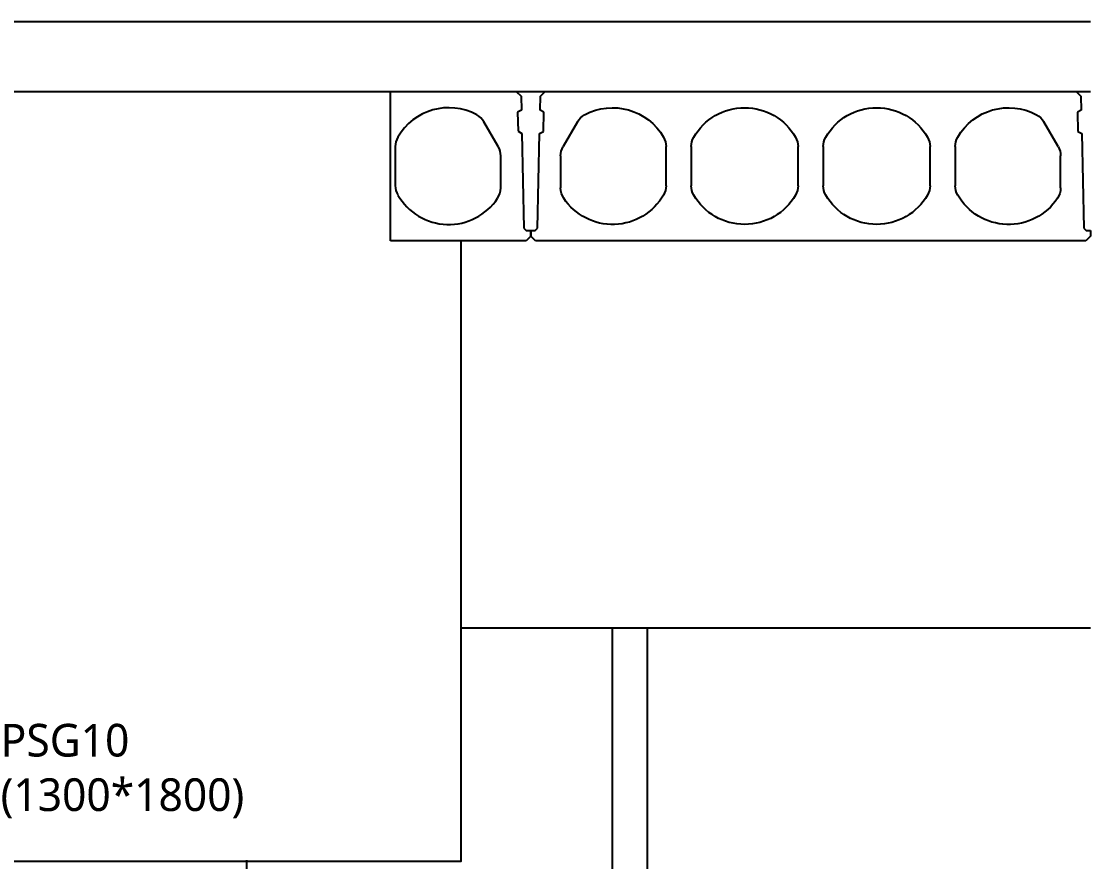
# Model space of a CAD drawing. Header units: millimetres. Extents: x 1448 to 104164, y -19509 to -89.
# Drawn here: x 67463 to 69755, y -3513 to -1713 of the extents above; entities that cross this region are included whole.
import ezdxf

# ---------------------------------------------------------------- set-up
doc = ezdxf.new("R2010")
doc.units = ezdxf.units.MM
doc.header["$LTSCALE"] = 60
doc.header["$MEASUREMENT"] = 0
doc.linetypes.add('0731_main_plan$0$form_$0$y-Landschaft$0$_$1$20120914_Verkehrsflächen_Grün$0$20120628_xref - Gammel$1$3_H-GL_F1_U3 - Default$0${ Offset Lines }', pattern=[0])
doc.layers.get('0').update_dxf_attribs({"linetype": 'CONTINUOUS'})
doc.layers.get('Defpoints').update_dxf_attribs({"color": 171, "linetype": 'CONTINUOUS'})
for name, color, linetype in [('CON', 2, 'CONTINUOUS'), ('ELE6', 8, 'CONTINUOUS'), ('FIN(패널-T75 글라스울)', 6, 'CONTINUOUS'), ('PC_SLAB', 9, 'CONTINUOUS'), ('오버헤드 FR', 7, 'CONTINUOUS')]:
    doc.layers.add(name, color=color, linetype=linetype)
doc.styles.add('나눔바른고딕', font='NanumBarunGothic.ttf')

# ---------------------------------------------------------------- blocks, each defined once
blk = doc.blocks.new('A$C67d21448')
at = {"layer": 'PC_SLAB', "linetype": '0731_main_plan$0$form_$0$y-Landschaft$0$_$1$20120914_Verkehrsflächen_Grün$0$20120628_xref - Gammel$1$3_H-GL_F1_U3 - Default$0${ Offset Lines }'}
for p, q in [((20.8, 310), (20.1, 280)), ((31.2, 320), (20.8, 310)), ((1169, 320), (31.2, 320)), ((1179.2, 309.8), (1169, 320)), ((1179.9, 280), (1179.2, 309.8)), ((20.1, 280), (28, 275.2)), ((28, 275.2), (27.1, 234.4)), ((1172, 275.2), (1179.9, 280)), ((1172.9, 234.4), (1172, 275.2)), ((69.6, 201.7), (100.1, 254.6)), ((1100.1, 254.6), (1130.6, 201.7)), ((19, 230), (14.5, 27)), ((27.1, 234.4), (19, 230)), ((1181, 230), (1172.9, 234.4)), ((1185.5, 27), (1181, 230)), ((290.2, 202), (290.2, 118)), ((344.2, 118), (344.2, 202)), ((573.2, 202), (573.2, 118)), ((627, 118), (627, 202)), ((856, 202), (856, 118)), ((910, 118), (910, 202)), ((64.2, 113.2), (64.2, 181.7)), ((1136, 181.7), (1136, 113.2)), ((14.5, 27), (9.5, 22)), ((1190.5, 22), (1185.5, 27)), ((9.5, 22), (0, 22)), ((0, 22), (0, 10)), ((0, 10), (10, 0)), ((10, 0), (1190, 0)), ((1190, 0), (1200, 10)), ((1200, 22), (1190.5, 22)), ((1200, 10), (1200, 22))]:
    blk.add_line(p, q, dxfattribs=at)
for centre, radius, start, end in [((175.7, 159), 126, 29.9709, 118.4274), ((458.7, 159), 126, 29.9709, 150.0291), ((741.5, 159), 126, 29.9709, 150.0291), ((1024.5, 159), 126, 61.5726, 150.0291), ((134.8, 234.6), 40, 118.4274, 150), ((1065.4, 234.6), 40, 30, 61.5726), ((250.2, 202), 40, 360, 29.9709), ((384.2, 202), 40, 150.0291, 180), ((533.2, 202), 40, 0, 29.9709), ((667, 202), 40, 150.0291, 180), ((816, 202), 40, 0, 29.9709), ((950, 202), 40, 150.0291, 180), ((104.2, 181.7), 40, 150, 180), ((1096, 181.7), 40, 0, 30), ((250.2, 118), 40, 330.0291, 0), ((384.2, 118), 40, 180, 209.9709), ((533.2, 118), 40, 330.0291, 0), ((667, 118), 40, 180, 209.9709), ((816, 118), 40, 330.0291, 0), ((950, 118), 40, 180, 209.9709), ((104.2, 113.2), 40, 180, 213.7577), ((175.7, 161), 126, 213.7577, 330.0291), ((458.7, 161), 126, 209.9709, 330.0291), ((741.5, 161), 126, 209.9709, 330.0291), ((1024.5, 161), 126, 209.9709, 326.2423), ((1096, 113.2), 40, 326.2423, 0)]:
    blk.add_arc(centre, radius, start, end, dxfattribs=at)

msp = doc.modelspace()

# ---------------------------------------------------------------- linework, layer by layer
at = {"layer": 'CON', "ltscale": 0.1}
for p, q in [((65954.8, -1713.2), (69754.8, -1713.2)), ((65954.8, -1863.2), (69754.8, -1863.2)), ((67854.8, -1863.2), (68405, -1863.2))]:
    msp.add_line(p, q, dxfattribs=at)
msp.add_lwpolyline([(68405, -2183.2), (68405, -3513.2), (67305, -3513.2), (67305, -2183.2)], dxfattribs=at)
at = {"layer": 'ELE6', "ltscale": 1000}
msp.add_lwpolyline([(69754.8, -3013.2), (68404.6, -3013.2)], dxfattribs=at)
at = {"layer": 'FIN(패널-T75 글라스울)'}
for p, q in [((68729.8, -6613.2), (68729.8, -3013.2)), ((68804.8, -6613.2), (68804.8, -3013.2))]:
    msp.add_line(p, q, dxfattribs=at)
at = {"layer": 'PC_SLAB', "linetype": '0731_main_plan$0$form_$0$y-Landschaft$0$_$1$20120914_Verkehrsflächen_Grün$0$20120628_xref - Gammel$1$3_H-GL_F1_U3 - Default$0${ Offset Lines }'}
for p, q in [((68254.6, -1863.2), (68523.6, -1863.2)), ((68523.6, -1863.2), (68534, -1873.2)), ((68534, -1873.2), (68534.7, -1903.2)), ((68534.7, -1903.2), (68526.8, -1908)), ((68526.8, -1908), (68527.7, -1948.7)), ((68485.2, -1981.5), (68454.6, -1928.6)), ((68527.7, -1948.7), (68535.8, -1953.2)), ((68535.8, -1953.2), (68540.3, -2156.2)), ((68264.6, -1981.2), (68264.6, -2065.1)), ((68490.6, -2070), (68490.6, -2001.5)), ((68540.3, -2156.2), (68545.3, -2161.2)), ((68554.8, -2173.2), (68544.8, -2183.2)), ((68545.3, -2161.2), (68554.8, -2161.2)), ((68554.8, -2161.2), (68554.8, -2173.2)), ((68544.8, -2183.2), (68254.6, -2183.2))]:
    msp.add_line(p, q, dxfattribs=at)
msp.add_lwpolyline([(68254.6, -2183.2), (68254.6, -1863.2)], dxfattribs=at)
for centre, radius, start, end in [((68379.1, -2024.2), 126, 61.5726, 150.0291), ((68420, -1948.6), 40, 30, 61.5726), ((68304.6, -1981.2), 40, 150.0291, 180), ((68450.6, -2001.5), 40, 0, 30), ((68304.6, -2065.1), 40, 180, 209.9709), ((68379.1, -2022.2), 126, 209.9709, 326.2423), ((68450.6, -2070), 40, 326.2423, 0)]:
    msp.add_arc(centre, radius, start, end, dxfattribs=at)
at = {"layer": '오버헤드 FR'}
msp.add_lwpolyline([(67945.8, -3510), (67945.8, -3816.4)], dxfattribs=at)

# ---------------------------------------------------------------- block references
at = {"ltscale": 0.1, "xscale": -1}
msp.add_blockref('A$C67d21448', (69754.8, -2183.2), dxfattribs=at)

# ---------------------------------------------------------------- texts
at = {"layer": 'Defpoints', "ltscale": 0.1, "insert": (67418.7, -3218.1), "char_height": 70, "attachment_point": 1, "style": '나눔바른고딕'}
msp.add_mtext_dynamic_manual_height_columns('PSG10\\P(1300*1800)', width=368.584, gutter_width=15000, heights=[0], dxfattribs=at)

doc.saveas('drawing.dxf')
